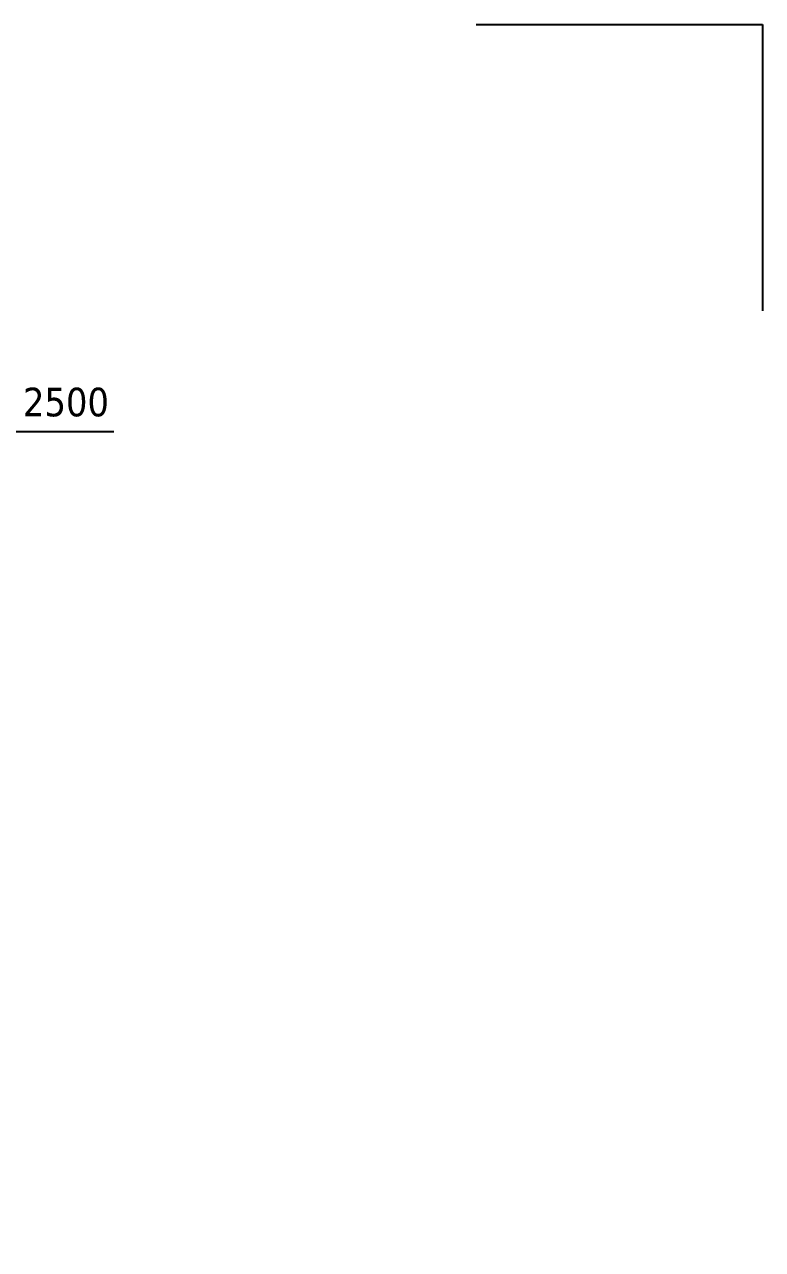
# Model space of a CAD drawing. Header units: millimetres. Extents: x -20000 to 230000, y -17405 to 25402.
# Drawn here: x 5424.8 to 5682.5, y -3791.4 to -3363.5 of the extents above; entities that cross this region are included whole.
import ezdxf

# ---------------------------------------------------------------- set-up
doc = ezdxf.new("R2010")
doc.units = ezdxf.units.MM
doc.header["$PDMODE"] = 35
doc.header["$PDSIZE"] = 0.5
doc.layers.get('Defpoints').update_dxf_attribs({"true_color": 0xc2a584})
doc.layers.add('Intouchable', color=252, linetype='Continuous', lineweight=13, plot=False)
doc.styles.add('Texte Poralu', font='tahomabd.ttf')
doc.dimstyles.new('30 - 1000', dxfattribs={"dimtxt": 10, "dimasz": 10, "dimexe": 5, "dimexo": 2.5, "dimgap": 5, "dimtad": 1, "dimdec": 1, "dimtxsty": 'Texte Poralu', "dimcen": 5, "dimazin": 0, "dimtfac": 1, "dimtdec": 1, "dimtmove": 0, "dimatfit": 3, "dimfxl": 1, "dimarcsym": 0})

# ---------------------------------------------------------------- blocks, each defined once
blk = doc.blocks.new('Cadre centrage dessin')
at = {"layer": 'Defpoints'}
for p, q in [((582.5, 906.5), (682.5, 906.5)), ((682.5, 906.5), (682.5, 806.5))]:
    blk.add_line(p, q, dxfattribs=at)
blk = doc.blocks.new('*D730')
at = {"layer": 'Defpoints', "color": 0, "lineweight": -2, "transparency": 16777216}
blk.add_line((5420, -3505.67), (5455.99, -3505.67), dxfattribs=at)
at = {"layer": 'Defpoints', "color": 0, "transparency": 16777216}
for p in [(5417.5, -3505.67), (5417.5, -3505.67), (0, -6005.67)]:
    blk.add_point(p, dxfattribs=at)
at = {"layer": 'Defpoints', "color": 0, "transparency": 16777216, "insert": (5439.25, -3495.46), "char_height": 10, "attachment_point": 5, "style": 'Texte Poralu'}
blk.add_mtext('2500', dxfattribs=at)

msp = doc.modelspace()

# ---------------------------------------------------------------- block references
at = {"layer": 'Intouchable'}
msp.add_blockref('Cadre centrage dessin', (5000, -4270), dxfattribs=at)

# ---------------------------------------------------------------- dimensions: what is measured, and where the dimension line sits
at = {"layer": 'Defpoints'}
dim = msp.add_ordinate_dim(feature_location=(5417.5, -3505.67), offset=(0, 0), dtype=0, origin=(0, -6005.67), dimstyle='30 - 1000', dxfattribs=at)
dim.commit()
dim.dimension.update_dxf_attribs({"geometry": '*D730', "text_midpoint": (5439.25, -3495.46)})

doc.saveas('drawing.dxf')
